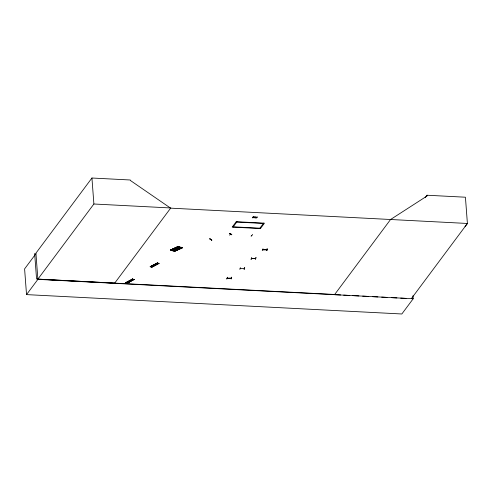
<?xml version="1.0" encoding="UTF-8"?>
<svg xmlns="http://www.w3.org/2000/svg" width="492" height="492" viewBox="0 0 492 492"><rect width="100%" height="100%" fill="white"/><g stroke="black" fill="none" stroke-linecap="round" stroke-linejoin="round"><path stroke-width="0.74" d="M209.912 238.657L209.727 238.928L211.695 240.194M227.482 277.217L226.775 279.062L227.464 277.396M227.255 278.281L231.394 278.195M231.634 277.137L231.148 278.982L231.701 277.328M239.844 269.401L240.354 267.611M244.247 269.352L244.506 267.537M251.012 259.376L251.707 257.697L251.209 259.321M251.566 258.595L255.649 258.46L251.492 258.595M256.098 257.642L255.391 259.302L255.871 257.457M262.254 250.6L262.999 248.767M266.633 250.545C267.703 246.08 266.965 251.738 266.615 250.33M266.861 250.539L267.138 248.7M230.877 233.423L229.629 235.194M465.02 226.738L467.4 223.466L465.426 197.212L427.007 195.232L425.174 197.692M411.38 298.619L467.4 223.466L170.595 208.147L130.392 180.484L130.355 179.998L91.936 178.018L35.922 253.171L37.89 279.37L26.531 294.61L401.841 313.982L413.2 298.742L412.972 295.717M35.959 253.657L24.6 268.89L26.531 294.61M91.936 178.018L93.892 204.002L37.878 279.155L334.683 294.474M114.575 283.3L170.779 207.968L93.892 204.002M232.98 227.138L236.996 221.757M259.647 228.516L263.663 223.134M390.697 219.321L334.548 294.653L340.63 294.972M252.291 234.524L252.525 234.752L251.129 236.332M178.381 246.424L170.564 250.065M178.399 246.412L170.54 250.053L178.461 246.443M171.579 250.379L171.862 250.471M171.837 250.446L179.66 246.806M172.932 250.877L181.284 247.402L180.865 247.119L172.932 250.877L180.798 247.255M173.227 250.969L181.29 247.396M174.457 251.363L174.137 251.252L174.562 251.301M179.863 246.873L179.377 246.726L179.685 246.83M181.087 247.347L173.147 250.957M150.527 266.744L157.612 262.968L150.214 266.664M158.959 263.337L151.899 267.193L159.088 263.281L151.364 267.039L158.855 263.306M157.465 262.857L150.091 266.713L150.398 266.793M132.551 278.927L125.38 282.832L125.835 282.869M126.727 283.177L127.028 283.257M127.016 283.244L134.31 279.438L133.984 279.37M132.471 279.001L132.883 279.013L125.595 282.894L133.006 279.118L132.649 279.038M133.781 279.321L126.684 283.158M390.568 219.5L427.068 195.982L427.007 195.232M210.871 239.487L211.185 239.395M230.6 234.229L230.25 234.321M262.759 249.764L266.904 249.702M127.145 283.189L133.953 279.358M126.936 283.22L134.193 279.333M150.638 266.855L157.926 263.048L150.644 266.849M151.364 267.039L158.756 263.189M170.669 250.096L178.565 246.381M171.542 250.36L179.494 246.677M179.789 246.769L171.745 250.428L172.052 250.526M174.137 251.252L182.2 247.679L174.371 251.326M182.495 247.765L174.432 251.338L182.458 247.765M251.695 235.508L251.234 235.563L251.572 235.588M231.332 278.201L227.329 278.275M266.824 249.764L262.796 249.825M253.38 216.763L253.669 217.341L254.745 216.831M252.464 217.599L252.802 217.827L253.54 217.304M255.975 216.892L256.264 217.476L257.341 216.966M255.059 217.735L255.397 217.962L256.135 217.439M252.476 217.815L253.429 217.206M255.071 217.95L256.024 217.341M253.552 217.519L254.124 217.901L253.774 217.446L254.758 217.046M256.147 217.655L256.719 218.03L256.369 217.575L257.353 217.181M211.283 239.463L210.982 239.536M229.635 233.54L231.793 234.782L229.616 233.325M231.781 234.758L229.684 233.503M230.385 234.413L230.742 234.438L230.262 234.481M244.752 267.74L244.044 269.327M240.114 268.669L244.278 268.54M253.079 216.744L253.398 216.972M255.674 216.88L255.994 217.107M236.763 222.07L263.429 223.448M259.881 228.202L233.214 226.824L233.19 226.505M37.89 279.37L413.2 298.742M114.71 283.121L36.568 279.025L34.655 253.521M343.674 295.132L349.757 295.452M352.795 295.612L358.877 295.932M362.678 296.129L368.76 296.448M372.561 296.645L377.887 296.928M381.687 297.125L387.007 297.408M391.571 297.648L396.89 297.924M400.691 298.121L406.011 298.404M255.692 217.095L256.043 217.556M253.097 216.96L253.448 217.421M209.9 238.829L211.886 240.17L209.893 238.848M236.215 221.714L232.206 227.101L260.428 228.559L264.438 223.171L236.215 221.714"/></g></svg>
